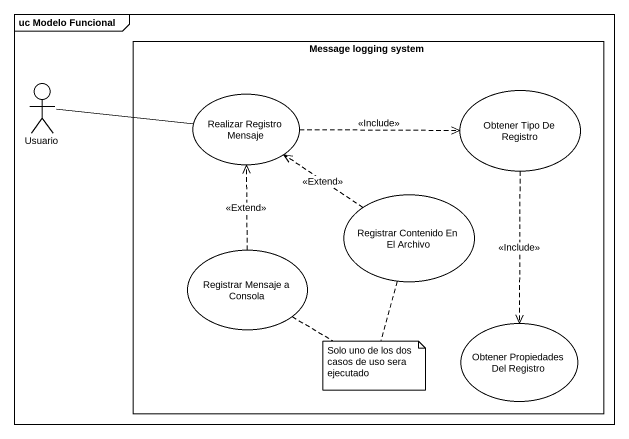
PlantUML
@startuml
mainframe uc Modelo Funcional
rectangle "Message logging system" as Message_logging_system {
  usecase "Realizar Registro Mensaje" as Realizar_Registro_Mensaje
  usecase "Obtener Tipo De Registro" as Obtener_Tipo_De_Registro
  usecase "Registrar Contenido En El Archivo" as Registrar_Contenido_En_El
  usecase "Registrar Mensaje a Consola" as Registrar_Mensaje_a_Consola
  usecase "Obtener Propiedades Del Registro" as Obtener_Propiedades_Del
}
actor Usuario
Usuario -right- Realizar_Registro_Mensaje
Realizar_Registro_Mensaje .right.> Obtener_Tipo_De_Registro : <<Include>>
Obtener_Tipo_De_Registro ..> Obtener_Propiedades_Del : <<Include>>
Registrar_Contenido_En_El .up.> Realizar_Registro_Mensaje : <<Extend>>
Registrar_Mensaje_a_Consola .up.> Realizar_Registro_Mensaje : <<Extend>>
note as N1
  Solo uno de los dos casos de uso sera ejecutado
end note
N1 .. Registrar_Mensaje_a_Consola
N1 .. Registrar_Contenido_En_El
@enduml
